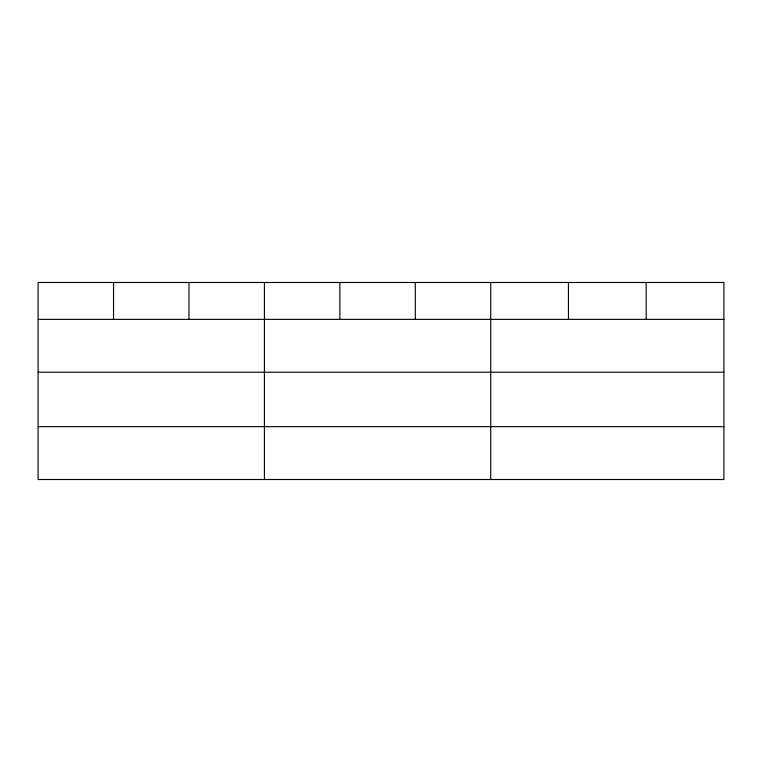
<?xml version="1.0" encoding="UTF-8"?>
<svg xmlns="http://www.w3.org/2000/svg" width="762" height="762" viewBox="0 0 762 762"><rect width="100%" height="100%" fill="white"/><g stroke="black" fill="none" stroke-linecap="round" stroke-linejoin="round"><path stroke-width="1.14" d="M723.9 372.218L723.9 282.483L38.1 282.483L38.1 479.517L723.9 479.517L723.9 372.218L38.1 372.218M38.1 319.373L723.9 319.373M38.1 426.672L723.9 426.672M646.176 282.483L646.176 319.373M568.452 282.483L568.452 319.373M490.728 282.483L490.728 479.517M415.29 282.483L415.29 319.373M339.852 282.483L339.852 319.373M264.414 282.483L264.414 479.517M188.976 282.483L188.976 319.373M113.538 282.483L113.538 319.373"/></g></svg>
